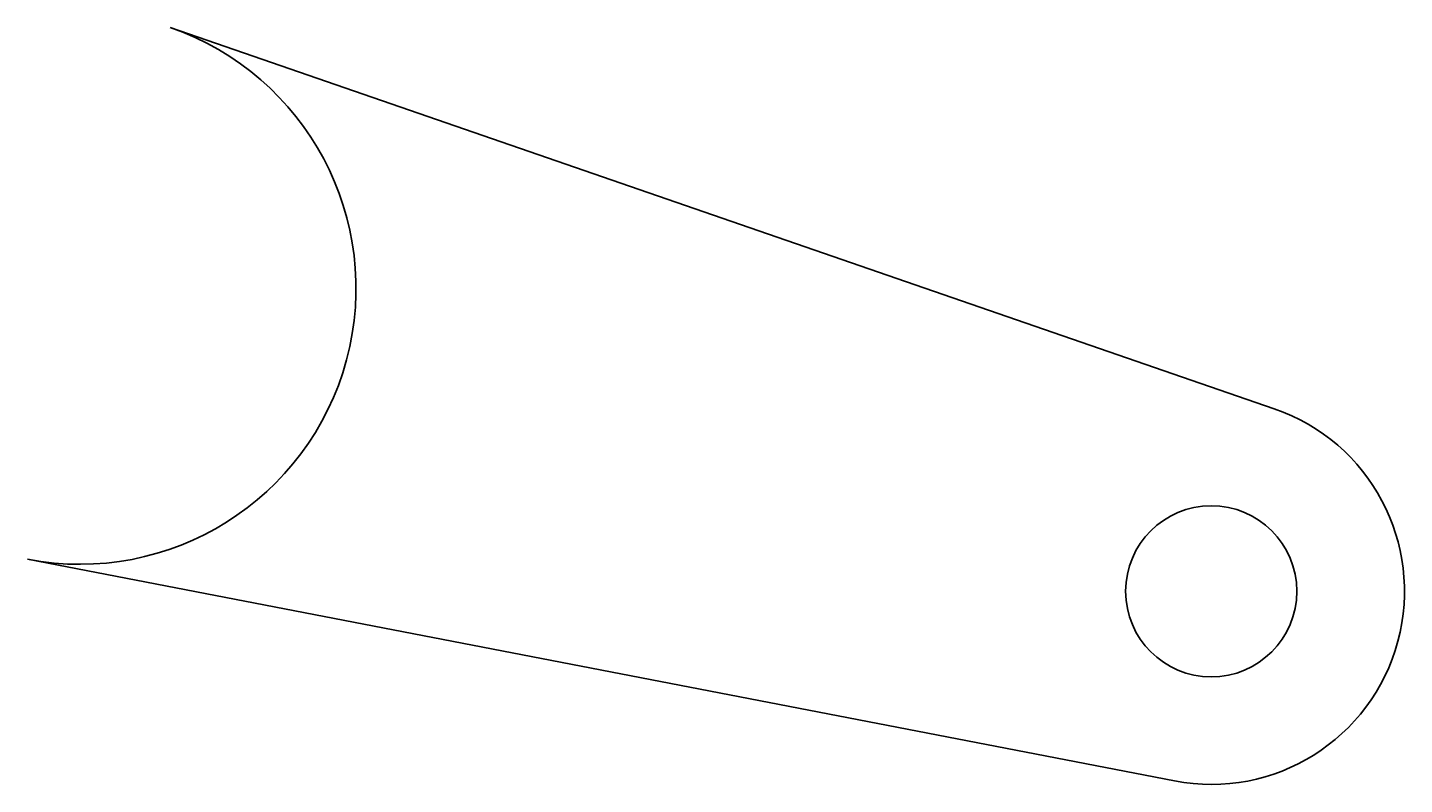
# Model space of a CAD drawing. Extents: x 125.8 to 175.7, y 92.6 to 120.
import ezdxf

# ---------------------------------------------------------------- set-up
doc = ezdxf.new("R2010")
doc.units = 0

msp = doc.modelspace()

# ---------------------------------------------------------------- linework, layer by layer
at = {"color": 7, "lineweight": 35}
for p, q in [((170.970627, 106.207809), (130.969284, 120.024193)), ((125.805862, 100.754028), (167.356232, 92.718697))]:
    msp.add_line(p, q, dxfattribs=at)
msp.add_circle((168.685318, 99.591362), 3.1, dxfattribs=at)
for centre, radius in [((127.704559, 110.572128), 10), ((168.685318, 99.591362), 7)]:
    msp.add_arc(centre, radius, 259.054811, 70.945195, dxfattribs=at)

doc.saveas('drawing.dxf')
